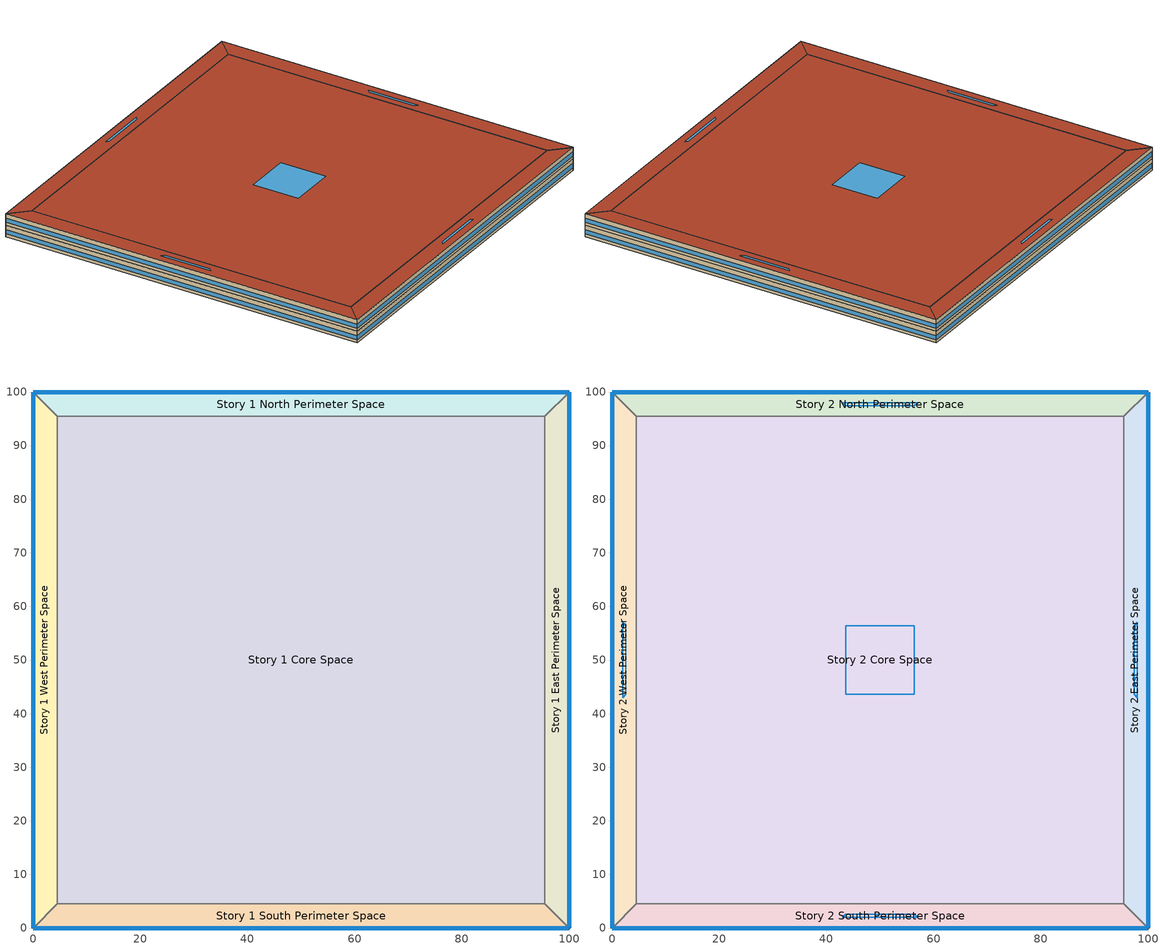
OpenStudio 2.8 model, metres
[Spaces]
Story 1 West Perimeter Space
 floor ground: 0,0 0,100 4.57,95.43 4.57,4.57 z0
 wall outside: 0,100 0,0 z0:3.2
 wall to Story 1 North Perimeter Space: 4.57,95.43 0,100 z0:3.2
 wall to Story 1 Core Space: 4.57,4.57 4.57,95.43 z0:3.2
 wall to Story 1 South Perimeter Space: 0,0 4.57,4.57 z0:3.2
 window: 0,99.97 0,0.03 z0.76:1.94
Story 1 North Perimeter Space
 floor ground: 0,100 100,100 95.43,95.43 4.57,95.43 z0
 wall outside: 100,100 0,100 z0:3.2
 wall to Story 1 East Perimeter Space: 95.43,95.43 100,100 z0:3.2
 wall to Story 1 Core Space: 4.57,95.43 95.43,95.43 z0:3.2
 window: 99.97,100 0.03,100 z0.76:1.94
Story 1 East Perimeter Space
 floor ground: 100,100 100,0 95.43,4.57 95.43,95.43 z0
 wall outside: 100,0 100,100 z0:3.2
 wall to Story 1 South Perimeter Space: 95.43,4.57 100,0 z0:3.2
 wall to Story 1 Core Space: 95.43,95.43 95.43,4.57 z0:3.2
 window: 100,0.03 100,99.97 z0.76:1.94
Story 1 South Perimeter Space
 floor ground: 100,0 0,0 4.57,4.57 95.43,4.57 z0
 wall outside: 0,0 100,0 z0:3.2
 wall to Story 1 Core Space: 95.43,4.57 4.57,4.57 z0:3.2
 window: 0.03,0 99.97,0 z0.76:1.94
Story 1 Core Space
 floor ground: 4.57,4.57 4.57,95.43 95.43,95.43 95.43,4.57 z0
Story 2 West Perimeter Space
 floor to Story 1 West Perimeter Space: 0,0 0,100 4.57,95.43 4.57,4.57 z3.2
 wall outside: 0,100 0,0 z3.2:6.4
 wall to Story 2 North Perimeter Space: 4.57,95.43 0,100 z3.2:6.4
 wall to Story 2 Core Space: 4.57,4.57 4.57,95.43 z3.2:6.4
 wall to Story 2 South Perimeter Space: 0,0 4.57,4.57 z3.2:6.4
 window: 0,99.97 0,0.03 z3.96:5.14
 roof outside: 4.57,4.57 4.57,95.43 0,100 0,0 z6.4
 skylight: 2.61,43.58 2.61,56.42 1.96,57.07 1.96,42.93 z6.4
Story 2 North Perimeter Space
 floor to Story 1 North Perimeter Space: 0,100 100,100 95.43,95.43 4.57,95.43 z3.2
 wall outside: 100,100 0,100 z3.2:6.4
 wall to Story 2 East Perimeter Space: 95.43,95.43 100,100 z3.2:6.4
 wall to Story 2 Core Space: 4.57,95.43 95.43,95.43 z3.2:6.4
 window: 99.97,100 0.03,100 z3.96:5.14
 roof outside: 4.57,95.43 95.43,95.43 100,100 0,100 z6.4
 skylight: 43.58,97.39 56.42,97.39 57.07,98.04 42.93,98.04 z6.4
Story 2 East Perimeter Space
 floor to Story 1 East Perimeter Space: 100,100 100,0 95.43,4.57 95.43,95.43 z3.2
 wall outside: 100,0 100,100 z3.2:6.4
 wall to Story 2 South Perimeter Space: 95.43,4.57 100,0 z3.2:6.4
 wall to Story 2 Core Space: 95.43,95.43 95.43,4.57 z3.2:6.4
 window: 100,0.03 100,99.97 z3.96:5.14
 roof outside: 95.43,95.43 95.43,4.57 100,0 100,100 z6.4
 skylight: 97.39,56.42 97.39,43.58 98.04,42.93 98.04,57.07 z6.4
Story 2 South Perimeter Space
 floor to Story 1 South Perimeter Space: 100,0 0,0 4.57,4.57 95.43,4.57 z3.2
 wall outside: 0,0 100,0 z3.2:6.4
 wall to Story 2 Core Space: 95.43,4.57 4.57,4.57 z3.2:6.4
 window: 0.03,0 99.97,0 z3.96:5.14
 roof outside: 95.43,4.57 4.57,4.57 0,0 100,0 z6.4
 skylight: 56.42,2.61 43.58,2.61 42.93,1.96 57.07,1.96 z6.4
Story 2 Core Space
 floor to Story 1 Core Space: 4.57,4.57 4.57,95.43 95.43,95.43 95.43,4.57 z3.2
 roof outside: 95.43,4.57 95.43,95.43 4.57,95.43 4.57,4.57 z6.4
 skylight: 56.42,43.58 56.42,56.42 43.58,56.42 43.58,43.58 z6.4
[Building]
Rectangular_SmallOffice_NECB2017: North Axis {deg}=0; Space Type=Office WholeBuilding; Default Construction Set=BTAP-Mass at hdd = 4500.0; Standards Number of Stories=2; Standards Number of Above Ground Stories=2; Standards Building Type=NECB2017_SmallOffice
[Site]
Ottawa=Macdonald-Cartier Intl AP_ON_CAN: Latitude {deg}=45.317; Longitude {deg}=-75.667; Time Zone {hr}=-5; Elevation {m}=114.9
[Site:WaterMainsTemperature]
Calculation Method=Correlation; Annual Average Outdoor Air Temperature {C}=6.83333; Maximum Difference In Monthly Average Outdoor Air Temperatures {deltaC}=31.2
[SizingPeriod:DesignDay] Barometric Pressure {Pa}=99952; Sky Clearness=0; Rain Indicator=0; Snow Indicator=0; Day of Month=21; Daylight Saving Time Indicator=0; Humidity Indicating Type=Wetbulb; Dry-Bulb Temperature Range Modifier Type=DefaultMultipliers
Name | Maximum Dry-Bulb Temperature {C} | Daily Dry-Bulb Temperature Range {deltaC} | Humidity Indicating Conditions at Maximum Dry-Bulb | Wind Speed {m/s} | Wind Direction {deg} | Month | Day Type | Solar Model Indicator | ASHRAE Taub | ASHRAE Taud
Ottawa=Macdonald-Cartier Intl Ann Clg .4% Condns DB=>MWB | 30.6 | 10.1 | 21.8 | 4.6 | 220 | 7 | SummerDesignDay | ASHRAETau | 0.417 | 2.264
Ottawa=Macdonald-Cartier Intl Ann Htg 99.6% Condns DB | -24.2 | 0 | -24.2 | 3.5 | 290 | 1 | WinterDesignDay | ASHRAEClearSky
[Site:GroundTemperature:BuildingSurface]
19.527, 19.502, 19.536, 19.598, 20.002, 21.64, 22.225, 22.375, 21.449, 20.121, 19.802, 19.633
[Material:NoMass] Roughness=Smooth; Thermal Absorptance=0.9; Solar Absorptance=0.7
Name | Thermal Resistance {m2-K/W} | Visible Absorptance
Typical Carpet Pad; Typical Carpet Pad 1 | 0.21648 | 0.8
Typical Insulation 1 | 5.20402 | 0.7
Typical Insulation 2 | 3.77764 | 0.7
Typical Insulation 3 | 6.41024 | 0.7
Typical Carpet Pad 2 | 1.25503 | 0.8
Typical Carpet Pad 3; Typical Carpet Pad 4 | 3.45515 | 0.8
Typical Insulation 4 | 0.526298 | 0.7
Typical Insulation 5 | 0.526316 | 0.7
[Material]
Name | Roughness | Thickness {m} | Conductivity {W/m-K} | Density {kg/m3} | Specific Heat {J/kg-K} | Thermal Absorptance | Solar Absorptance | Visible Absorptance
G05 25mm wood | MediumSmooth | 0.0254 | 0.15 | 608 | 1630 | 0.9 | 0.5 | 0.5
100mm Normalweight concrete floor 1 | MediumSmooth | 0.1016 | 2.31 | 2322 | 832
G01 13mm gypsum board 1 | Smooth | 0.0127 | 0.16 | 800 | 1090 | 0.9 | 0.7 | 0.5
4 in. Normalweight Concrete Floor 1 | MediumRough | 0.1016 | 2.31 | 2322 | 832 | 0.9 | 0.7 | 0.7
1IN Stucco 1 | Smooth | 0.0253 | 0.6918 | 1858 | 837 | 0.9 | 0.7 | 0.92
8IN CONCRETE HW RefBldg 1 | Rough | 0.2032 | 1.311 | 2240 | 836.8 | 0.9 | 0.7 | 0.7
1/2IN Gypsum 1 | Smooth | 0.0127 | 0.16 | 784.9 | 830 | 0.9 | 0.4 | 0.4
Metal Roof Surface 1; F08 Metal surface 1 | Smooth | 0.0008 | 45.28 | 7824 | 500 | 0.9 | 0.7 | 0.7
6 in. Normalweight Concrete Floor 1; 6 in. Normalweight Concrete Floor 2; 6 in. Normalweight Concrete Floor 3 | MediumRough | 0.1524 | 2.31 | 2322 | 832 | 0.9 | 0.7 | 0.7
[Construction]
BTAP-Int-Partition; BTAP-Int-Door: G05 25mm wood
BTAP-Int-Floor: 100mm Normalweight concrete floor 1, Typical Carpet Pad
BTAP-Int-Wall: G01 13mm gypsum board 1, G01 13mm gypsum board 1
BTAP-Int-Ceiling: Typical Carpet Pad, 100mm Normalweight concrete floor 1
BTAP-Int-Window: SimpleGlazing
BTAP-Ext-Floor-Mass:U-0.183: Typical Insulation 1, 4 in. Normalweight Concrete Floor 1, Typical Carpet Pad 1
BTAP-Ext-Wall-Mass:U-0.247: 1IN Stucco 1, 8IN CONCRETE HW RefBldg 1, Typical Insulation 2, 1/2IN Gypsum 1
BTAP-Ext-Roof-Metal:U-0.156: Metal Roof Surface 1, Typical Insulation 3
BTAP-Grnd-Floor-Mass:U-0.757: 6 in. Normalweight Concrete Floor 1, Typical Carpet Pad 2
BTAP-Grnd-Wall-Mass:U-0.284: 6 in. Normalweight Concrete Floor 2, Typical Carpet Pad 3
BTAP-Grnd-Roof-Mass:U-0.284: 6 in. Normalweight Concrete Floor 3, Typical Carpet Pad 4
BTAP-Ext-FixedWindow:U=0.190 SHGC=0.600; BTAP-Ext-GlassDoors:U=0.190 SHGC=0.600; BTAP-Ext-Skylights:U=0.190 SHGC=0.600; BTAP-Ext-DaylightDomes:U=0.190 SHGC=0.600; BTAP-Ext-DaylightDiffuser:U=0.190 SHGC=0.600: SimpleGlazing:U=0.190 SHGC=0.600
BTAP-Ext-Door:U-1.9000000000000001: F08 Metal surface 1, Typical Insulation 4
BTAP-Ext-OverHeadDoor:U-1.9000000000000001: Typical Insulation 5
[DefaultConstructionSet]
BTAP-Mass at hdd = 4500.0: Default Exterior Surface Constructions=BTAP-Mass at hdd = 4500.0; Default Interior Surface Constructions=Default Surface Constructions 2; Default Ground Contact Surface Constructions=BTAP-Mass at hdd = 4500.0 1; Default Exterior SubSurface Constructions=BTAP-Mass at hdd = 4500.0; Default Interior SubSurface Constructions=Default Sub Surface Constructions 2; Interior Partition Construction=BTAP-Int-Partition
[DefaultSurfaceConstructions]
Name | Floor Construction | Wall Construction | Roof Ceiling Construction
Default Surface Constructions 2 | BTAP-Int-Floor | BTAP-Int-Wall | BTAP-Int-Ceiling
BTAP-Mass at hdd = 4500.0 | BTAP-Ext-Floor-Mass:U-0.183 | BTAP-Ext-Wall-Mass:U-0.247 | BTAP-Ext-Roof-Metal:U-0.156
BTAP-Mass at hdd = 4500.0 1 | BTAP-Grnd-Floor-Mass:U-0.757 | BTAP-Grnd-Wall-Mass:U-0.284 | BTAP-Grnd-Roof-Mass:U-0.284
[DefaultSubSurfaceConstructions]
Name | Fixed Window Construction | Operable Window Construction | Door Construction | Glass Door Construction | Overhead Door Construction | Skylight Construction | Tubular Daylight Dome Construction | Tubular Daylight Diffuser Construction
Default Sub Surface Constructions 2 | BTAP-Int-Window | BTAP-Int-Window | BTAP-Int-Door
BTAP-Mass at hdd = 4500.0 | BTAP-Ext-FixedWindow:U=0.190 SHGC=0.600 | BTAP-Ext-FixedWindow:U=0.190 SHGC=0.600 | BTAP-Ext-Door:U-1.9000000000000001 | BTAP-Ext-GlassDoors:U=0.190 SHGC=0.600 | BTAP-Ext-OverHeadDoor:U-1.9000000000000001 | BTAP-Ext-Skylights:U=0.190 SHGC=0.600 | BTAP-Ext-DaylightDomes:U=0.190 SHGC=0.600 | BTAP-Ext-DaylightDiffuser:U=0.190 SHGC=0.600
[WindowMaterial:SimpleGlazingSystem] Solar Heat Gain Coefficient=0.6; Visible Transmittance=0.21
Name | U-Factor {W/m2-K}
SimpleGlazing | 2.2
SimpleGlazing:U=0.190 SHGC=0.600 | 1.9
[BuildingStory] Nominal Floor to Floor Height {m}=3.2
Name | Nominal Z Coordinate {m}
Story 1 | 0
Story 2 | 3.2
[Space]
Name | Building Story | Thermal Zone
Story 1 West Perimeter Space | Story 1 | Story 1 West Perimeter Space ZN
Story 1 North Perimeter Space | Story 1 | Story 1 North Perimeter Space ZN
Story 1 East Perimeter Space | Story 1 | Story 1 East Perimeter Space ZN
Story 1 South Perimeter Space | Story 1 | Story 1 South Perimeter Space ZN
Story 1 Core Space | Story 1 | Story 1 Core Space ZN
Story 2 West Perimeter Space | Story 2 | Story 2 West Perimeter Space ZN
Story 2 North Perimeter Space | Story 2 | Story 2 North Perimeter Space ZN
Story 2 East Perimeter Space | Story 2 | Story 2 East Perimeter Space ZN
Story 2 South Perimeter Space | Story 2 | Story 2 South Perimeter Space ZN
Story 2 Core Space | Story 2 | Story 2 Core Space ZN
[SpaceType]
Office WholeBuilding: Default Schedule Set=Office WholeBuilding Schedule Set; Design Specification Outdoor Air Object=Office WholeBuilding Ventilation; Standards Building Type=Office; Standards Space Type=WholeBuilding
[People:Definition]
Office WholeBuilding People Definition: Number of People Calculation Method=People/Area; People per Space Floor Area {person/m2}=0.0400145; Fraction Radiant=0.3
[People]
Office WholeBuilding People: People Definition=Office WholeBuilding People Definition; Space or SpaceType=Office WholeBuilding; Work Efficiency Schedule=Work Efficiency Schedule; Clothing Insulation Schedule=Clothing Schedule; Air Velocity Schedule=Air Velocity Schedule; Multiplier=1
[Lights:Definition]
Office WholeBuilding Lights Definition: Design Level Calculation Method=Watts/Area; Watts per Space Floor Area {W/m2}=8.49993; Fraction Radiant=0.5; Fraction Visible=0.2
[Lights]
Office WholeBuilding Lights: Lights Definition=Office WholeBuilding Lights Definition; Space or SpaceType=Office WholeBuilding; Fraction Replaceable=1
[ElectricEquipment:Definition]
Office WholeBuilding Elec Equip Definition: Design Level Calculation Method=Watts/Area; Watts per Space Floor Area {W/m2}=7.50273; Fraction Radiant=0.5
[ElectricEquipment]
Office WholeBuilding Elec Equip: Electric Equipment Definition=Office WholeBuilding Elec Equip Definition; Space or SpaceType=Office WholeBuilding
[DesignSpecification:OutdoorAir]
Office WholeBuilding Ventilation: Outdoor Air Method=Sum; Outdoor Air Flow per Floor Area {m3/s-m2}=0.00040132
[DefaultScheduleSet]
Office WholeBuilding Schedule Set: Number of People Schedule=NECB-A-Occupancy; People Activity Level Schedule=NECB-Activity; Lighting Schedule=NECB-A-Lighting; Electric Equipment Schedule=NECB-A-Electric-Equipment; Infiltration Schedule=Always On
[ThermostatSetpoint:DualSetpoint] Heating Setpoint Temperature Schedule=NECB-A-Thermostat Setpoint-Heating; Cooling Setpoint Temperature Schedule=NECB-A-Thermostat Setpoint-Cooling
Office WholeBuilding Thermostat 22; Office WholeBuilding Thermostat 23; Office WholeBuilding Thermostat 24; Office WholeBuilding Thermostat 25; Office WholeBuilding Thermostat 26; Office WholeBuilding Thermostat 27; Office WholeBuilding Thermostat 28; Office WholeBuilding Thermostat 29; Office WholeBuilding Thermostat 30; Office WholeBuilding Thermostat 31
[SpaceInfiltration:DesignFlowRate] Schedule=Always On Discrete; Design Flow Rate Calculation Method=Flow/ExteriorArea; Flow per Exterior Surface Area {m3/s-m2}=0.00025; Constant Term Coefficient=0; Temperature Term Coefficient=0; Velocity Term Coefficient=0.224; Velocity Squared Term Coefficient=0
Name | Space or SpaceType
Story 1 East Perimeter Space Infiltration | Story 1 East Perimeter Space
Story 1 North Perimeter Space Infiltration | Story 1 North Perimeter Space
Story 1 South Perimeter Space Infiltration | Story 1 South Perimeter Space
Story 1 West Perimeter Space Infiltration | Story 1 West Perimeter Space
Story 2 Core Space Infiltration | Story 2 Core Space
Story 2 East Perimeter Space Infiltration | Story 2 East Perimeter Space
Story 2 North Perimeter Space Infiltration | Story 2 North Perimeter Space
Story 2 South Perimeter Space Infiltration | Story 2 South Perimeter Space
Story 2 West Perimeter Space Infiltration | Story 2 West Perimeter Space
[ThermalZone] Use Ideal Air Loads=No
Name | Thermostat
Story 1 Core Space ZN | Office WholeBuilding Thermostat 22
Story 1 East Perimeter Space ZN | Office WholeBuilding Thermostat 23
Story 1 North Perimeter Space ZN | Office WholeBuilding Thermostat 24
Story 1 South Perimeter Space ZN | Office WholeBuilding Thermostat 25
Story 1 West Perimeter Space ZN | Office WholeBuilding Thermostat 26
Story 2 Core Space ZN | Office WholeBuilding Thermostat 27
Story 2 East Perimeter Space ZN | Office WholeBuilding Thermostat 28
Story 2 North Perimeter Space ZN | Office WholeBuilding Thermostat 29
Story 2 South Perimeter Space ZN | Office WholeBuilding Thermostat 30
Story 2 West Perimeter Space ZN | Office WholeBuilding Thermostat 31
[Sizing:Zone] Zone Cooling Design Supply Air Temperature Input Method=SupplyAirTemperature; Zone Cooling Design Supply Air Temperature {C}=14; Zone Cooling Design Supply Air Temperature Difference {deltaC}=11.11; Zone Heating Design Supply Air Temperature Input Method=SupplyAirTemperature; Zone Heating Design Supply Air Temperature {C}=40; Zone Heating Design Supply Air Temperature Difference {deltaC}=11.11; Zone Cooling Design Supply Air Humidity Ratio {kg-H2O/kg-air}=0.0085; Zone Heating Design Supply Air Humidity Ratio {kg-H2O/kg-air}=0.008; Cooling Design Air Flow Method=DesignDay; Heating Design Air Flow Method=DesignDay; Account for Dedicated Outdoor Air System=No; Dedicated Outdoor Air System Control Strategy=NeutralSupplyAir; Dedicated Outdoor Air Low Setpoint Temperature for Design {C}=autosize; Dedicated Outdoor Air High Setpoint Temperature for Design {C}=autosize
Story 1 Core Space ZN; Story 1 East Perimeter Space ZN; Story 1 North Perimeter Space ZN; Story 1 South Perimeter Space ZN; Story 1 West Perimeter Space ZN; Story 2 Core Space ZN; Story 2 East Perimeter Space ZN; Story 2 North Perimeter Space ZN; Story 2 South Perimeter Space ZN; Story 2 West Perimeter Space ZN
[Zone equipment]
Story 1 Core Space ZN: Zone HVAC Ideal Loads Air System 1
Story 1 East Perimeter Space ZN: Zone HVAC Ideal Loads Air System 2
Story 1 North Perimeter Space ZN: Zone HVAC Ideal Loads Air System 3
Story 1 South Perimeter Space ZN: Zone HVAC Ideal Loads Air System 4
Story 1 West Perimeter Space ZN: Zone HVAC Ideal Loads Air System 5
Story 2 Core Space ZN: Zone HVAC Ideal Loads Air System 6
Story 2 East Perimeter Space ZN: Zone HVAC Ideal Loads Air System 7
Story 2 North Perimeter Space ZN: Zone HVAC Ideal Loads Air System 8
Story 2 South Perimeter Space ZN: Zone HVAC Ideal Loads Air System 9
Story 2 West Perimeter Space ZN: Zone HVAC Ideal Loads Air System 10
[Schedule:Ruleset]
Clothing Schedule: Default Day Schedule=Clothing Schedule Default Winter Clothes
Air Velocity Schedule: Default Day Schedule=Air Velocity Schedule Default
Work Efficiency Schedule: Default Day Schedule=Work Efficiency Schedule Default
NECB-A-Occupancy: Default Day Schedule=NECB-A-Occupancy Default
NECB-Activity: Default Day Schedule=NECB-Activity Default; Summer Design Day Schedule=NECB-Activity Summer Design Day; Winter Design Day Schedule=NECB-Activity Winter Design Day
NECB-A-Lighting: Default Day Schedule=NECB-A-Lighting Default
NECB-A-Electric-Equipment: Default Day Schedule=NECB-A-Electric-Equipment Default
Always On: Default Day Schedule=Always On Default
NECB-A-Thermostat Setpoint-Heating: Default Day Schedule=NECB-A-Thermostat Setpoint-Heating Default
NECB-A-Thermostat Setpoint-Cooling: Default Day Schedule=NECB-A-Thermostat Setpoint-Cooling Default
[Schedule:Day]
Clothing Schedule Default Winter Clothes; Always On Default: 24, 0, 1
Clothing Schedule Summer Clothes: 24, 0, 0.5
Air Velocity Schedule Default; NECB-A-Electric-Equipment Sat Day; NECB-A-Electric-Equipment Sun|Hol Day: 24, 0, 0.2
Work Efficiency Schedule Default; NECB-A-Occupancy Sat Day; NECB-A-Occupancy Sun|Hol Day: 24, 0, 0
NECB-A-Occupancy Default; NECB-A-Occupancy Default|Wkdy Day: 7, 0, 0, 8, 0, 0.1, 9, 0, 0.7, 12, 0, 0.9, 14, 0, 0.5, 17, 0, 0.9, 18, 0, 0.7, 19, 0, 0.3, 23, 0, 0.1, 24, 0, 0
NECB-Activity Default; NECB-Activity Winter Design Day; NECB-Activity Summer Design Day: 24, 0, 130
NECB-A-Lighting Default; NECB-A-Lighting Default|Wkdy Day: 7, 0, 0.05, 8, 0, 0.3, 9, 0, 0.8, 17, 0, 0.9, 18, 0, 0.8, 19, 0, 0.5, 21, 0, 0.3, 23, 0, 0.1, 24, 0, 0.05
NECB-A-Lighting Sat Day; NECB-A-Lighting Sun|Hol Day: 24, 0, 0.05
NECB-A-Electric-Equipment Default; NECB-A-Electric-Equipment Default|Wkdy Day: 7, 0, 0.2, 8, 0, 0.3, 9, 0, 0.8, 18, 0, 0.9, 19, 0, 0.5, 21, 0, 0.3, 24, 0, 0.2
NECB-A-Thermostat Setpoint-Heating Default; NECB-A-Thermostat Setpoint-Heating Default|Wkdy Day: 6, 0, 18, 7, 0, 20, 21, 0, 22, 24, 0, 18
NECB-A-Thermostat Setpoint-Heating Sat Day; NECB-A-Thermostat Setpoint-Heating Sun|Hol Day: 24, 0, 18
NECB-A-Thermostat Setpoint-Cooling Default; NECB-A-Thermostat Setpoint-Cooling Default|Wkdy Day: 6, 0, 35, 21, 0, 24, 24, 0, 35
NECB-A-Thermostat Setpoint-Cooling Sat Day; NECB-A-Thermostat Setpoint-Cooling Sun|Hol Day: 24, 0, 35
[Schedule:Rule] Date Specification Type=DateRange; Start Day=1
Name | Schedule Ruleset | Rule Order | Day Schedule | Start Month | End Month | End Day | Apply Monday | Apply Tuesday | Apply Wednesday | Apply Thursday | Apply Friday | Apply Saturday | Apply Sunday
Schedule Rule 1 | Clothing Schedule | 0 | Clothing Schedule Summer Clothes | 5 | 9 | 30
Schedule Rule 2 | NECB-A-Occupancy | 2 | NECB-A-Occupancy Default|Wkdy Day | 1 | 12 | 31 | Yes | Yes | Yes | Yes | Yes
Schedule Rule 3 | NECB-A-Occupancy | 1 | NECB-A-Occupancy Sat Day | 1 | 12 | 31 |  |  |  |  |  | Yes
Schedule Rule 4 | NECB-A-Occupancy | 0 | NECB-A-Occupancy Sun|Hol Day | 1 | 12 | 31 |  |  |  |  |  |  | Yes
Schedule Rule 5 | NECB-A-Lighting | 2 | NECB-A-Lighting Default|Wkdy Day | 1 | 12 | 31 | Yes | Yes | Yes | Yes | Yes
Schedule Rule 6 | NECB-A-Lighting | 1 | NECB-A-Lighting Sat Day | 1 | 12 | 31 |  |  |  |  |  | Yes
Schedule Rule 7 | NECB-A-Lighting | 0 | NECB-A-Lighting Sun|Hol Day | 1 | 12 | 31 |  |  |  |  |  |  | Yes
Schedule Rule 8 | NECB-A-Electric-Equipment | 2 | NECB-A-Electric-Equipment Default|Wkdy Day | 1 | 12 | 31 | Yes | Yes | Yes | Yes | Yes
Schedule Rule 9 | NECB-A-Electric-Equipment | 1 | NECB-A-Electric-Equipment Sat Day | 1 | 12 | 31 |  |  |  |  |  | Yes
Schedule Rule 10 | NECB-A-Electric-Equipment | 0 | NECB-A-Electric-Equipment Sun|Hol Day | 1 | 12 | 31 |  |  |  |  |  |  | Yes
Schedule Rule 11 | NECB-A-Thermostat Setpoint-Heating | 2 | NECB-A-Thermostat Setpoint-Heating Default|Wkdy Day | 1 | 12 | 31 | Yes | Yes | Yes | Yes | Yes
Schedule Rule 12 | NECB-A-Thermostat Setpoint-Heating | 1 | NECB-A-Thermostat Setpoint-Heating Sat Day | 1 | 12 | 31 |  |  |  |  |  | Yes
Schedule Rule 13 | NECB-A-Thermostat Setpoint-Heating | 0 | NECB-A-Thermostat Setpoint-Heating Sun|Hol Day | 1 | 12 | 31 |  |  |  |  |  |  | Yes
Schedule Rule 14 | NECB-A-Thermostat Setpoint-Cooling | 2 | NECB-A-Thermostat Setpoint-Cooling Default|Wkdy Day | 1 | 12 | 31 | Yes | Yes | Yes | Yes | Yes
Schedule Rule 15 | NECB-A-Thermostat Setpoint-Cooling | 1 | NECB-A-Thermostat Setpoint-Cooling Sat Day | 1 | 12 | 31 |  |  |  |  |  | Yes
Schedule Rule 16 | NECB-A-Thermostat Setpoint-Cooling | 0 | NECB-A-Thermostat Setpoint-Cooling Sun|Hol Day | 1 | 12 | 31 |  |  |  |  |  |  | Yes
[Schedule:Constant]
Always On Discrete: Value=1
